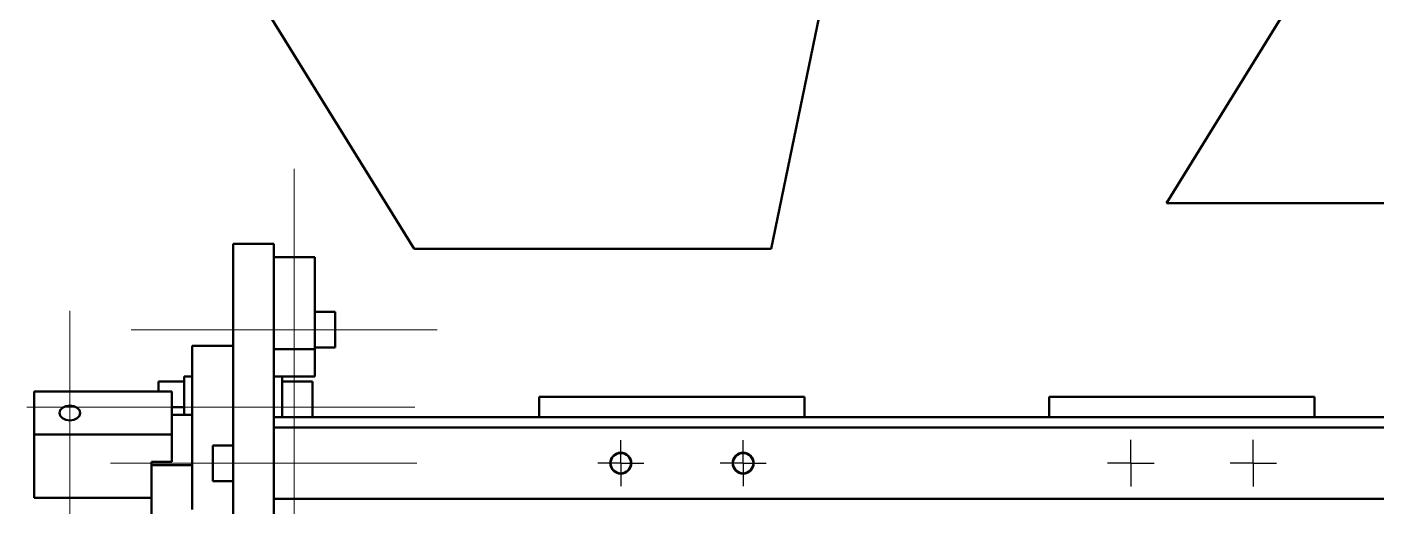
# Model space of a CAD drawing. Header units: millimetres. Extents: x 0 to 420, y 0 to 297.
# Drawn here: x 105.3 to 171.4, y 147.1 to 170.6 of the extents above; entities that cross this region are included whole.
import ezdxf

# ---------------------------------------------------------------- set-up
doc = ezdxf.new("R2010")
doc.units = ezdxf.units.MM
doc.linetypes.add('CENTERX2', pattern=[20.32, 12.7, -2.54, 2.54, -2.54])
doc.layers.add('9中心线层', color=1, linetype='Continuous')

# ---------------------------------------------------------------- blocks, each defined once
blk = doc.blocks.new('SW_CENTERMARKSYMBOL_58')
at = {"layer": '9中心线层', "color": 0}
for p, q in [((0, 0.625), (0, 1.125)), ((-0.625, 0), (-1.125, 0)), ((0, 0), (-0.625, 0)), ((0, 0), (0, 0.625)), ((0, 0), (0, -0.625)), ((0, 0), (0.625, 0)), ((0.625, 0), (1.125, 0)), ((0, -0.625), (0, -1.125))]:
    blk.add_line(p, q, dxfattribs=at)
blk = doc.blocks.new('SW_CENTERMARKSYMBOL_61')
at = {"layer": '9中心线层', "color": 0}
for p, q in [((0, 0.625), (0, 1.125)), ((-0.625, 0), (-1.125, 0)), ((0, 0), (-0.625, 0)), ((0, 0), (0, 0.625)), ((0, 0), (0, -0.625)), ((0, 0), (0.625, 0)), ((0.625, 0), (1.125, 0)), ((0, -0.625), (0, -1.125))]:
    blk.add_line(p, q, dxfattribs=at)
blk = doc.blocks.new('SW_CENTERMARKSYMBOL_62')
at = {"layer": '9中心线层', "color": 0}
for p, q in [((0, 0.625), (0, 1.1375)), ((-0.625, 0), (-1.1375, 0)), ((0, 0), (-0.625, 0)), ((0, 0), (0, 0.625)), ((0, 0), (0, -0.625)), ((0, 0), (0.625, 0)), ((0.625, 0), (1.1375, 0)), ((0, -0.625), (0, -1.1375))]:
    blk.add_line(p, q, dxfattribs=at)
blk = doc.blocks.new('SW_CENTERMARKSYMBOL_63')
at = {"layer": '9中心线层', "color": 0}
for p, q in [((0, 0.625), (0, 1.1375)), ((-0.625, 0), (-1.1375, 0)), ((0, 0), (-0.625, 0)), ((0, 0), (0, 0.625)), ((0, 0), (0, -0.625)), ((0, 0), (0.625, 0)), ((0.625, 0), (1.1375, 0)), ((0, -0.625), (0, -1.1375))]:
    blk.add_line(p, q, dxfattribs=at)

msp = doc.modelspace()

# ---------------------------------------------------------------- linework, layer by layer
at = {"color": 7, "linetype": 'Continuous', "lineweight": 50}
for p, q in [((174.252, 183.25), (161.127, 162)), ((124.252, 159.75), (111.127, 181)), ((146.127, 181), (141.752, 159.75)), ((161.127, 162), (182.694, 162)), ((117.377, 160), (115.377, 160)), ((115.377, 104), (115.377, 160)), ((117.377, 144.667), (117.377, 160)), ((141.752, 159.75), (124.252, 159.75)), ((119.377, 159.347), (117.377, 159.347)), ((119.377, 159.347), (119.377, 154.843)), ((120.377, 156.665), (119.377, 156.665)), ((120.377, 156.665), (120.377, 154.915)), ((115.377, 155), (113.377, 155)), ((113.377, 151.622), (113.377, 155)), ((119.377, 154.843), (117.377, 154.843)), ((119.377, 154.915), (120.377, 154.915)), ((119.377, 154.843), (119.377, 153.503)), ((113.377, 153.5), (112.977, 153.5)), ((112.977, 151.622), (112.977, 153.5)), ((119.377, 153.503), (117.377, 153.503)), ((117.777, 153.5), (117.377, 153.5)), ((117.777, 151.5), (117.777, 153.5)), ((111.727, 152.771), (111.727, 153.25)), ((111.727, 153.25), (112.977, 153.25)), ((119.277, 153.25), (117.777, 153.25)), ((119.277, 153.25), (119.277, 151.5)), ((105.627, 152.771), (112.377, 152.771)), ((105.627, 150.65), (105.627, 152.771)), ((112.377, 150.65), (112.377, 152.771)), ((130.377, 151.5), (130.377, 152.5)), ((130.377, 152.5), (143.377, 152.5)), ((143.377, 151.5), (143.377, 152.5)), ((155.377, 152.5), (168.377, 152.5)), ((155.377, 151.5), (155.377, 152.5)), ((168.377, 151.5), (168.377, 152.5)), ((112.377, 152), (112.977, 152)), ((112.377, 151.622), (113.377, 151.622)), ((113.377, 149.147), (113.377, 151.622)), ((117.377, 151.5), (241.877, 151.5)), ((117.377, 151), (241.877, 151)), ((105.627, 150.65), (112.377, 150.65)), ((105.627, 147.556), (105.627, 150.65)), ((112.377, 149.324), (112.377, 150.65)), ((115.377, 150.125), (114.377, 150.125)), ((114.377, 148.375), (114.377, 150.125)), ((111.377, 149.324), (112.377, 149.324)), ((111.377, 149.147), (111.377, 149.324)), ((111.377, 149.147), (113.377, 149.147)), ((111.377, 143.667), (111.377, 149.147)), ((113.377, 146.979), (113.377, 149.147)), ((114.377, 148.375), (115.377, 148.375)), ((105.627, 147.556), (111.377, 147.556)), ((117.377, 147.5), (241.877, 147.5))]:
    msp.add_line(p, q, dxfattribs=at)
at = {"color": 7, "linetype": 'Continuous', "lineweight": 50, "flags": 128}
msp.add_lwpolyline([(107.377, 152.073), (107.181, 152.045), (107.015, 151.967), (106.904, 151.849), (106.865, 151.711), (106.904, 151.572), (107.015, 151.454), (107.181, 151.376), (107.377, 151.348), (107.573, 151.376), (107.74, 151.454), (107.851, 151.572), (107.89, 151.711), (107.851, 151.849), (107.74, 151.967), (107.573, 152.045), (107.377, 152.073)], dxfattribs=at)
at = {"color": 7, "linetype": 'Continuous', "lineweight": 50}
for centre, radius in [((134.377, 149.25), 0.513), ((134.377, 149.25), 0.5), ((140.377, 149.25), 0.513), ((140.377, 149.25), 0.5)]:
    msp.add_circle(centre, radius, dxfattribs=at)
at = {"layer": '9中心线层', "linetype": 'CENTERX2', "lineweight": 18, "ltscale": 2.5}
for p, q in [((118.377, 163.677), (118.377, 100.323)), ((107.377, 145.12), (107.377, 156.711)), ((119.377, 155.79), (110.377, 155.79)), ((125.377, 155.79), (119.377, 155.79)), ((105.277, 152), (124.277, 152)), ((109.377, 149.25), (115.377, 149.25)), ((115.377, 149.25), (124.377, 149.25))]:
    msp.add_line(p, q, dxfattribs=at)

# ---------------------------------------------------------------- block references
at = {"layer": '9中心线层'}
for name, p in [('SW_CENTERMARKSYMBOL_58', (134.377, 149.25)), ('SW_CENTERMARKSYMBOL_61', (140.377, 149.25)), ('SW_CENTERMARKSYMBOL_62', (159.377, 149.25)), ('SW_CENTERMARKSYMBOL_63', (165.377, 149.25))]:
    msp.add_blockref(name, p, dxfattribs=at)

doc.saveas('drawing.dxf')
